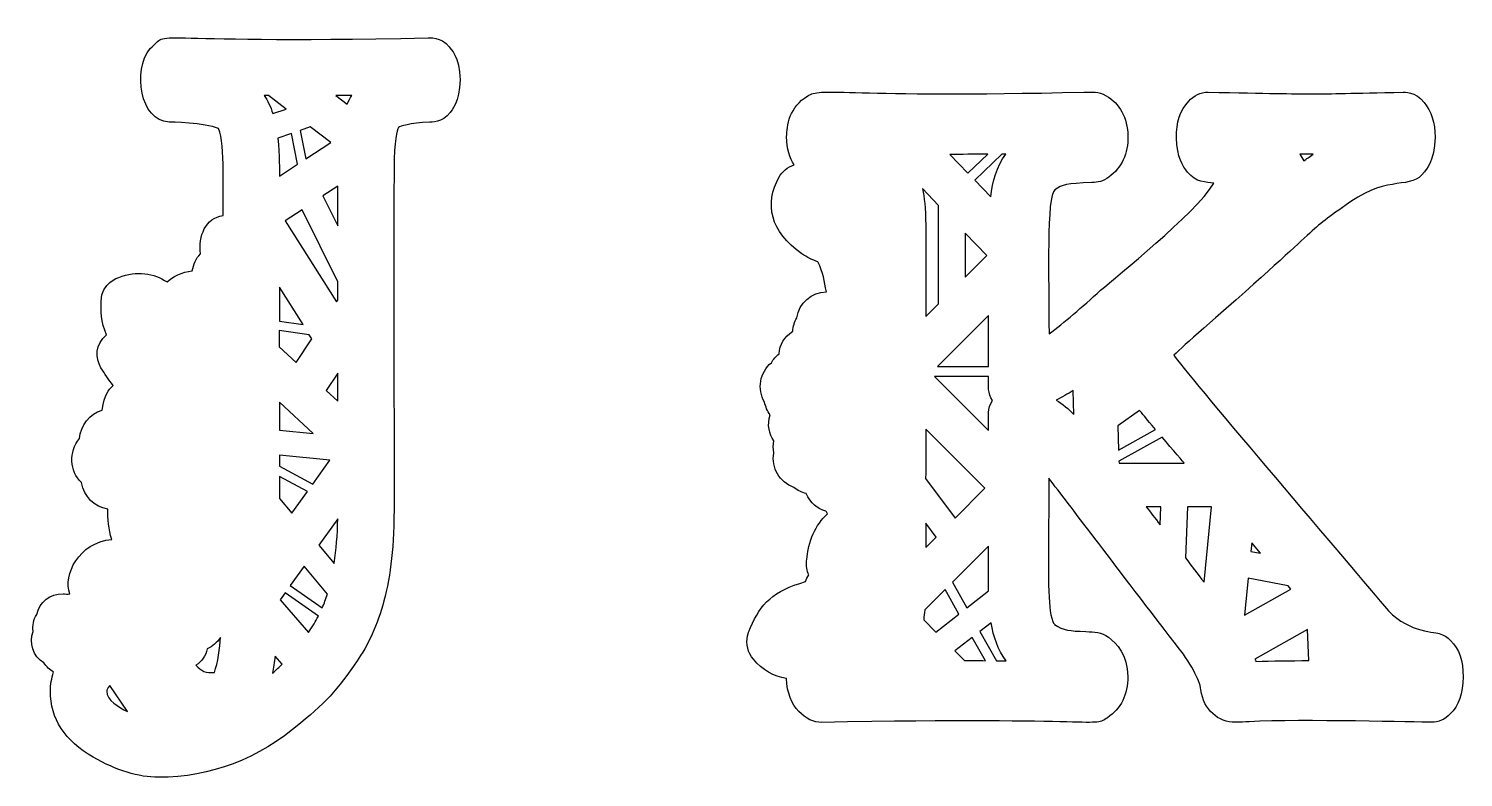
# Model space of a CAD drawing. Header units: millimetres. Extents: x -471 to 1551, y -2688 to 316.
# Drawn here: x 1094.7 to 1365.8, y -143.4 to -2 of the extents above; entities that cross this region are included whole.
import ezdxf

# ---------------------------------------------------------------- set-up
doc = ezdxf.new("R2010")
doc.units = ezdxf.units.MM
doc.header["$MEASUREMENT"] = 0
doc.layers.add('Layer 1', color=7, linetype='Continuous')

msp = doc.modelspace()

# ---------------------------------------------------------------- linework, layer by layer
at = {"layer": 'Layer 1', "color": 250}
for points, knots in [([(1174.1874, -5.4497), (1172.6025, -3.4593), (1170.3172, -3.8095), (1170.1882, -3.7726), (1170.1882, -3.7726), (1113.4803, -4.8969), (1122.0869, -2.0403), (1117.6638, -5.763), (1117.6638, -5.763), (1114.3096, -9.965), (1115.7656, -19.4931), (1121.2576, -19.659), (1121.2576, -19.659), (1121.3497, -19.6774), (1128.0581, -19.7696), (1130.583, -20.8937), (1130.583, -20.8937), (1131.9467, -24.0268), (1131.3201, -33.389), (1131.4676, -37.2961), (1131.4676, -37.2961), (1128.0949, -37.7752), (1126.768, -41.2032), (1127.155, -44.5757), (1127.155, -44.5757), (1126.2519, -45.4788), (1125.9386, -46.474), (1125.5885, -47.7641), (1125.5885, -47.7641), (1123.7639, -47.9115), (1121.8104, -48.9435), (1120.8521, -49.8651), (1120.8521, -49.8651), (1118.4194, -48.1511), (1115.1205, -47.6904), (1111.7294, -48.9989), (1111.7294, -48.9989), (1111.7109, -49.0174), (1108.4305, -49.9941), (1108.3936, -53.4957), (1108.3936, -53.4957), (1108.3751, -55.0622), (1108.3568, -57.5318), (1109.4441, -59.817), (1109.4441, -59.817), (1107.3247, -61.6784), (1107.2325, -64.2401), (1108.3751, -66.0647), (1108.3751, -66.0647), (1109.0939, -67.2258), (1109.7758, -68.3131), (1110.6973, -69.4005), (1110.6973, -69.4005), (1109.6837, -70.3588), (1109.1124, -71.0223), (1108.6148, -74.0447), (1108.6148, -74.0447), (1106.2005, -74.7819), (1104.505, -76.9198), (1104.3207, -79.4446), (1104.3207, -79.4446), (1102.2566, -81.951), (1102.4408, -85.5633), (1104.7077, -87.7564), (1104.7077, -87.7564), (1105.15, -90.4102), (1107.1772, -92.3638), (1109.6652, -92.7508), (1109.6652, -92.7508), (1109.5915, -94.6122), (1109.8311, -96.5473), (1110.4024, -98.464), (1110.4024, -98.464), (1104.1547, -99.109), (1101.1876, -105.1355), (1102.4961, -108.7661), (1102.4961, -108.7661), (1102.0907, -108.8214), (1101.593, -108.7846), (1101.206, -108.7661), (1101.206, -108.7661), (1098.7918, -108.6555), (1096.7092, -110.3142), (1096.23, -112.6547), (1096.23, -112.6547), (1095.6218, -113.6315), (1095.4007, -114.7373), (1095.5481, -115.8431), (1095.5481, -115.8431), (1094.7188, -118.0178), (1095.5296, -120.5426), (1097.5938, -121.7774), (1097.5938, -121.7774), (1098.0546, -122.5146), (1098.6811, -123.1043), (1099.4367, -123.5098), (1099.4367, -123.5098), (1099.0313, -124.6893), (1098.8286, -125.9057), (1098.8286, -127.1404), (1098.8286, -127.1404), (1098.8286, -132.3376), (1101.5377, -136.5211), (1106.9008, -139.5988), (1106.9008, -139.5988), (1111.3054, -142.1237), (1115.4521, -143.3953), (1119.2486, -143.3953), (1119.2486, -143.3953), (1129.09, -143.3953), (1138.1205, -139.949), (1146.0821, -133.1669), (1146.0821, -133.1669), (1151.2608, -128.9281), (1153.7303, -126.0714), (1157.4347, -120.3952), (1157.4347, -120.3952), (1159.5909, -117.0778), (1161.2128, -113.0233), (1162.2632, -108.3422), (1162.2632, -108.3422), (1164.7696, -97.0633), (1163.3506, -90.3365), (1163.756, -28.4315), (1163.756, -28.4315), (1163.756, -23.1606), (1164.3458, -21.2255), (1164.5669, -20.691), (1164.5669, -20.691), (1165.0093, -20.4699), (1166.5389, -19.8617), (1170.5197, -19.6958), (1170.5197, -19.6958), (1170.6671, -19.659), (1172.8787, -19.8801), (1174.353, -17.8344), (1174.353, -17.8344), (1174.5005, -17.558), (1176.2144, -15.9362), (1176.2144, -11.6974), (1176.2144, -11.6974), (1176.1963, -7.3296), (1174.3349, -5.7446), (1174.1874, -5.4497)], [0, 0, 0, 0, 0.02702703, 0.02702703, 0.02702703, 0.02702703, 0.05405405, 0.05405405, 0.05405405, 0.05405405, 0.08108108, 0.08108108, 0.08108108, 0.08108108, 0.10810811, 0.10810811, 0.10810811, 0.10810811, 0.13513514, 0.13513514, 0.13513514, 0.13513514, 0.16216216, 0.16216216, 0.16216216, 0.16216216, 0.18918919, 0.18918919, 0.18918919, 0.18918919, 0.21621622, 0.21621622, 0.21621622, 0.21621622, 0.24324324, 0.24324324, 0.24324324, 0.24324324, 0.27027027, 0.27027027, 0.27027027, 0.27027027, 0.2972973, 0.2972973, 0.2972973, 0.2972973, 0.32432432, 0.32432432, 0.32432432, 0.32432432, 0.35135135, 0.35135135, 0.35135135, 0.35135135, 0.37837838, 0.37837838, 0.37837838, 0.37837838, 0.40540541, 0.40540541, 0.40540541, 0.40540541, 0.43243243, 0.43243243, 0.43243243, 0.43243243, 0.45945946, 0.45945946, 0.45945946, 0.45945946, 0.48648649, 0.48648649, 0.48648649, 0.48648649, 0.51351351, 0.51351351, 0.51351351, 0.51351351, 0.54054054, 0.54054054, 0.54054054, 0.54054054, 0.56756757, 0.56756757, 0.56756757, 0.56756757, 0.59459459, 0.59459459, 0.59459459, 0.59459459, 0.62162162, 0.62162162, 0.62162162, 0.62162162, 0.64864865, 0.64864865, 0.64864865, 0.64864865, 0.67567568, 0.67567568, 0.67567568, 0.67567568, 0.7027027, 0.7027027, 0.7027027, 0.7027027, 0.72972973, 0.72972973, 0.72972973, 0.72972973, 0.75675676, 0.75675676, 0.75675676, 0.75675676, 0.78378378, 0.78378378, 0.78378378, 0.78378378, 0.81081081, 0.81081081, 0.81081081, 0.81081081, 0.83783784, 0.83783784, 0.83783784, 0.83783784, 0.86486486, 0.86486486, 0.86486486, 0.86486486, 0.89189189, 0.89189189, 0.89189189, 0.89189189, 0.91891892, 0.91891892, 0.91891892, 0.91891892, 0.94594595, 0.94594595, 0.94594595, 0.94594595, 1, 1, 1, 1]), ([(1363.3585, -117.5795), (1362.7872, -116.9529), (1362.05, -116.5106), (1361.2391, -116.2526), (1361.2391, -116.2526), (1359.9674, -115.8656), (1354.844, -115.9393), (1350.8816, -111.1107), (1350.8816, -111.1107), (1350.8816, -111.1107), (1350.8816, -111.1107), (1350.8816, -111.1107), (1350.8816, -111.1107), (1342.6804, -101.343), (1313.0456, -66.7138), (1311.0737, -63.6913), (1311.0737, -63.6913), (1312.1057, -62.6592), (1313.9302, -61.0559), (1316.75, -58.5863), (1316.75, -58.5863), (1341.1508, -37.2264), (1335.1427, -41.2256), (1344.505, -34.6831), (1344.505, -34.6831), (1351.7663, -29.6149), (1355.8946, -32.582), (1358.4563, -29.062), (1358.4563, -29.062), (1358.5853, -28.804), (1360.4282, -26.9979), (1360.4282, -22.5195), (1360.4282, -22.5195), (1360.4282, -19.7735), (1359.7463, -17.6173), (1358.3641, -15.9586), (1358.3641, -15.9586), (1356.7976, -13.8392), (1354.457, -14.0235), (1354.4202, -14.0235), (1354.4202, -14.0235), (1334.424, -14.4289), (1340.7639, -14.4658), (1317.5609, -14.0235), (1317.5609, -14.0235), (1316.1603, -14.0235), (1314.7965, -14.6685), (1313.8935, -15.7374), (1313.8935, -15.7374), (1312.2717, -17.4513), (1311.516, -19.7367), (1311.5897, -22.6669), (1311.5897, -22.6669), (1311.6634, -26.2791), (1312.8061, -28.0852), (1313.6723, -29.1173), (1313.6723, -29.1173), (1315.2019, -31.1814), (1317.2108, -30.9602), (1318.6667, -31.2183), (1318.6667, -31.2183), (1314.8702, -37.2816), (1300.3661, -48.6527), (1297.2515, -51.4356), (1297.2515, -51.4356), (1293.6393, -54.6607), (1290.4141, -57.5542), (1287.5022, -59.6551), (1287.5022, -59.6551), (1287.4837, -48.8922), (1286.9677, -33.6141), (1288.608, -32.4715), (1288.608, -32.4715), (1290.0455, -31.4763), (1290.709, -31.292), (1295.5744, -31.0893), (1295.5744, -31.0893), (1296.7355, -31.034), (1297.6938, -30.905), (1298.7996, -30.0572), (1298.7996, -30.0572), (1301.1954, -28.3432), (1302.4855, -25.5972), (1302.4118, -22.2983), (1302.4118, -22.2983), (1302.3381, -18.852), (1300.8637, -16.1428), (1298.2651, -14.6869), (1298.2651, -14.6869), (1296.8645, -13.8391), (1295.6113, -13.9865), (1294.0632, -14.0234), (1294.0632, -14.0234), (1248.966, -15.0555), (1244.8008, -13.1019), (1242.147, -14.6132), (1242.147, -14.6132), (1242.147, -14.6132), (1241.9258, -14.7422), (1241.9258, -14.7422), (1241.9258, -14.7422), (1238.4427, -16.7326), (1237.9266, -20.4185), (1237.9266, -22.4458), (1237.9266, -22.4458), (1237.9266, -24.7495), (1238.5163, -26.4819), (1239.3272, -27.7535), (1239.3272, -27.7535), (1238.1108, -28.1405), (1237.0603, -28.9883), (1236.4522, -30.1309), (1236.4522, -30.1309), (1233.7799, -35.0331), (1234.7382, -40.433), (1240.82, -44.5244), (1240.82, -44.5244), (1241.8336, -45.2064), (1242.8288, -45.7224), (1243.8056, -46.0541), (1243.8056, -46.0541), (1244.8745, -48.1735), (1245.0589, -49.6662), (1245.4274, -51.7304), (1245.4274, -51.7304), (1242.6261, -51.8041), (1240.304, -53.813), (1239.8248, -56.6327), (1239.8248, -56.6327), (1239.401, -57.3883), (1239.1429, -58.2544), (1239.0877, -59.1391), (1239.0877, -59.1391), (1237.4474, -60.2264), (1236.6365, -61.7561), (1236.4891, -63.4147), (1236.4891, -63.4147), (1235.8809, -63.8939), (1235.3833, -64.4652), (1235.0332, -65.1103), (1235.0332, -65.1103), (1233.9642, -66.0133), (1233.2639, -67.2297), (1233.0243, -68.5934), (1233.0243, -68.5934), (1232.7847, -69.9572), (1233.0612, -71.3395), (1233.7615, -72.5558), (1233.7615, -72.5558), (1233.9273, -73.4219), (1234.2775, -74.2329), (1234.7936, -74.9516), (1234.7936, -74.9516), (1234.2222, -76.8499), (1234.5909, -78.5638), (1235.5307, -79.8908), (1235.5307, -79.8908), (1235.3833, -80.6095), (1235.3464, -81.3835), (1235.4939, -82.1576), (1235.4939, -82.1576), (1235.0147, -84.9773), (1236.5812, -87.6865), (1239.2904, -88.6448), (1239.2904, -88.6448), (1239.9723, -89.2161), (1240.7647, -89.6031), (1241.6309, -89.8243), (1241.6309, -89.8243), (1242.3865, -91.612), (1243.7503, -92.6993), (1245.3537, -93.1232), (1245.3537, -93.1232), (1245.4459, -93.3075), (1245.5564, -93.4733), (1245.667, -93.6392), (1245.667, -93.6392), (1243.308, -95.8139), (1242.0917, -98.5967), (1241.6862, -102.5591), (1241.6862, -102.5591), (1241.5941, -103.4805), (1241.7599, -104.3836), (1242.1285, -105.1945), (1242.1285, -105.1945), (1241.8521, -105.5815), (1241.6494, -106.0054), (1241.5019, -106.4477), (1241.5019, -106.4477), (1235.328, -108.2354), (1233.0427, -110.576), (1231.1261, -115.0912), (1231.1261, -115.0912), (1230.9971, -115.423), (1230.9418, -115.5151), (1230.9234, -115.552), (1230.9234, -115.552), (1230.7944, -115.81), (1230.6469, -116.1601), (1230.5364, -116.6578), (1230.5364, -116.6578), (1230.1862, -118.2243), (1230.6101, -119.8829), (1231.6421, -121.0993), (1231.6421, -121.0993), (1233.3745, -123.1266), (1235.4939, -124.3798), (1237.8898, -124.7668), (1237.8898, -124.7668), (1238.0188, -130.1298), (1241.7416, -133.1154), (1244.5245, -133.0233), (1244.5245, -133.0233), (1298.7812, -132.0096), (1295.7588, -134.1106), (1298.5232, -132.1386), (1298.5232, -132.1386), (1301.0665, -130.4984), (1302.4303, -127.734), (1302.375, -124.3614), (1302.375, -124.3614), (1302.2828, -120.2884), (1300.3477, -118.0768), (1298.7075, -116.9342), (1298.7075, -116.9342), (1297.3437, -115.9021), (1296.1458, -115.9759), (1294.4319, -115.8838), (1294.4319, -115.8838), (1291.391, -115.7363), (1290.2114, -115.6994), (1288.5528, -114.5568), (1288.5528, -114.5568), (1288.5528, -114.5568), (1288.258, -114.3172), (1288.0184, -113.3774), (1288.0184, -113.3774), (1287.1337, -109.8204), (1287.4654, -105.2315), (1287.447, -86.9309), (1287.447, -86.9309), (1291.5937, -92.1833), (1298.5601, -101.6008), (1311.4055, -118.1875), (1311.4055, -118.1875), (1314.2252, -121.7996), (1315.9761, -124.9696), (1316.1972, -126.8494), (1316.1972, -126.8494), (1316.658, -130.7196), (1319.4961, -133.0049), (1322.7213, -133.0049), (1322.7213, -133.0049), (1323.7166, -133.0049), (1324.4169, -132.968), (1325.3015, -132.9127), (1325.3015, -132.9127), (1335.4747, -132.3782), (1357.24, -133.0049), (1359.7464, -133.0049), (1359.7464, -133.0049), (1361.0734, -133.0049), (1362.345, -132.4519), (1363.2481, -131.4752), (1363.2481, -131.4752), (1364.9068, -129.8903), (1365.7176, -127.5866), (1365.7176, -124.4536), (1365.7176, -124.4536), (1365.7727, -121.3945), (1364.9986, -119.1829), (1363.3585, -117.5795)], [0, 0, 0, 0, 0.01449275, 0.01449275, 0.01449275, 0.01449275, 0.02898551, 0.02898551, 0.02898551, 0.02898551, 0.04347826, 0.04347826, 0.04347826, 0.04347826, 0.05797101, 0.05797101, 0.05797101, 0.05797101, 0.07246377, 0.07246377, 0.07246377, 0.07246377, 0.08695652, 0.08695652, 0.08695652, 0.08695652, 0.10144928, 0.10144928, 0.10144928, 0.10144928, 0.11594203, 0.11594203, 0.11594203, 0.11594203, 0.13043478, 0.13043478, 0.13043478, 0.13043478, 0.14492754, 0.14492754, 0.14492754, 0.14492754, 0.15942029, 0.15942029, 0.15942029, 0.15942029, 0.17391304, 0.17391304, 0.17391304, 0.17391304, 0.1884058, 0.1884058, 0.1884058, 0.1884058, 0.20289855, 0.20289855, 0.20289855, 0.20289855, 0.2173913, 0.2173913, 0.2173913, 0.2173913, 0.23188406, 0.23188406, 0.23188406, 0.23188406, 0.24637681, 0.24637681, 0.24637681, 0.24637681, 0.26086957, 0.26086957, 0.26086957, 0.26086957, 0.27536232, 0.27536232, 0.27536232, 0.27536232, 0.28985507, 0.28985507, 0.28985507, 0.28985507, 0.30434783, 0.30434783, 0.30434783, 0.30434783, 0.31884058, 0.31884058, 0.31884058, 0.31884058, 0.33333333, 0.33333333, 0.33333333, 0.33333333, 0.34782609, 0.34782609, 0.34782609, 0.34782609, 0.36231884, 0.36231884, 0.36231884, 0.36231884, 0.37681159, 0.37681159, 0.37681159, 0.37681159, 0.39130435, 0.39130435, 0.39130435, 0.39130435, 0.4057971, 0.4057971, 0.4057971, 0.4057971, 0.42028986, 0.42028986, 0.42028986, 0.42028986, 0.43478261, 0.43478261, 0.43478261, 0.43478261, 0.44927536, 0.44927536, 0.44927536, 0.44927536, 0.46376812, 0.46376812, 0.46376812, 0.46376812, 0.47826087, 0.47826087, 0.47826087, 0.47826087, 0.49275362, 0.49275362, 0.49275362, 0.49275362, 0.50724638, 0.50724638, 0.50724638, 0.50724638, 0.52173913, 0.52173913, 0.52173913, 0.52173913, 0.53623188, 0.53623188, 0.53623188, 0.53623188, 0.55072464, 0.55072464, 0.55072464, 0.55072464, 0.56521739, 0.56521739, 0.56521739, 0.56521739, 0.57971014, 0.57971014, 0.57971014, 0.57971014, 0.5942029, 0.5942029, 0.5942029, 0.5942029, 0.60869565, 0.60869565, 0.60869565, 0.60869565, 0.62318841, 0.62318841, 0.62318841, 0.62318841, 0.63768116, 0.63768116, 0.63768116, 0.63768116, 0.65217391, 0.65217391, 0.65217391, 0.65217391, 0.66666667, 0.66666667, 0.66666667, 0.66666667, 0.68115942, 0.68115942, 0.68115942, 0.68115942, 0.69565217, 0.69565217, 0.69565217, 0.69565217, 0.71014493, 0.71014493, 0.71014493, 0.71014493, 0.72463768, 0.72463768, 0.72463768, 0.72463768, 0.73913043, 0.73913043, 0.73913043, 0.73913043, 0.75362319, 0.75362319, 0.75362319, 0.75362319, 0.76811594, 0.76811594, 0.76811594, 0.76811594, 0.7826087, 0.7826087, 0.7826087, 0.7826087, 0.79710145, 0.79710145, 0.79710145, 0.79710145, 0.8115942, 0.8115942, 0.8115942, 0.8115942, 0.82608696, 0.82608696, 0.82608696, 0.82608696, 0.84057971, 0.84057971, 0.84057971, 0.84057971, 0.85507246, 0.85507246, 0.85507246, 0.85507246, 0.86956522, 0.86956522, 0.86956522, 0.86956522, 0.88405797, 0.88405797, 0.88405797, 0.88405797, 0.89855072, 0.89855072, 0.89855072, 0.89855072, 0.91304348, 0.91304348, 0.91304348, 0.91304348, 0.92753623, 0.92753623, 0.92753623, 0.92753623, 0.94202899, 0.94202899, 0.94202899, 0.94202899, 0.95652174, 0.95652174, 0.95652174, 0.95652174, 0.97101449, 0.97101449, 0.97101449, 0.97101449, 1, 1, 1, 1]), ([(1140.019, -14.6829), (1140.019, -14.6829), (1143.3732, -17.2078), (1143.3732, -17.2078), (1143.3732, -17.2078), (1143.3732, -17.2078), (1140.8483, -18.074), (1140.8483, -18.074), (1140.8483, -18.074), (1140.4245, -16.747), (1139.8715, -15.6228), (1139.2081, -14.6645), (1139.2081, -14.6645), (1139.4845, -14.6646), (1139.7425, -14.6829), (1140.019, -14.6829)], [0, 0, 0, 0, 0.2, 0.2, 0.2, 0.2, 0.4, 0.4, 0.4, 0.4, 0.6, 0.6, 0.6, 0.6, 1, 1, 1, 1]), ([(1155.7763, -14.6461), (1155.4445, -15.1437), (1155.1496, -15.6966), (1154.8916, -16.3048), (1154.8916, -16.3048), (1154.8916, -16.3048), (1152.7354, -14.683), (1152.7354, -14.683), (1152.7354, -14.683), (1153.7122, -14.6829), (1154.7258, -14.6646), (1155.7763, -14.6461)], [0, 0, 0, 0, 0.25, 0.25, 0.25, 0.25, 0.5, 0.5, 0.5, 0.5, 1, 1, 1, 1]), ([(1147.8884, -20.5989), (1147.8884, -20.5989), (1151.7771, -23.5292), (1151.7771, -23.5292), (1151.7771, -23.5292), (1151.7771, -23.5292), (1147.0775, -26.5885), (1147.0775, -26.5885), (1147.0775, -26.5885), (1147.0775, -26.5885), (1145.9902, -21.244), (1145.9902, -21.244), (1145.9902, -21.244), (1145.9902, -21.244), (1147.8884, -20.5989), (1147.8884, -20.5989)], [0, 0, 0, 0, 0.2, 0.2, 0.2, 0.2, 0.4, 0.4, 0.4, 0.4, 0.6, 0.6, 0.6, 0.6, 1, 1, 1, 1]), ([(1142.0831, -29.869), (1142.0646, -28.9659), (1142.1568, -25.9066), (1141.7882, -22.7183), (1141.7882, -22.7183), (1141.7882, -22.7183), (1144.3684, -21.8337), (1144.3684, -21.8337), (1144.3684, -21.8337), (1144.3684, -21.8337), (1145.5295, -27.6206), (1145.5295, -27.6206), (1145.5295, -27.6206), (1145.5295, -27.6206), (1142.0831, -29.869), (1142.0831, -29.869)], [0, 0, 0, 0, 0.2, 0.2, 0.2, 0.2, 0.4, 0.4, 0.4, 0.4, 0.6, 0.6, 0.6, 0.6, 1, 1, 1, 1]), ([(1275.91, -25.7448), (1275.91, -25.7448), (1272.1872, -29.3201), (1272.1872, -29.3201), (1272.1872, -29.3201), (1272.1872, -29.3201), (1268.7777, -25.7632), (1268.7777, -25.7632), (1268.7777, -25.7632), (1270.9893, -25.7632), (1273.2008, -25.7632), (1275.91, -25.7448)], [0, 0, 0, 0, 0.25, 0.25, 0.25, 0.25, 0.5, 0.5, 0.5, 0.5, 1, 1, 1, 1]), ([(1279.3563, -25.7264), (1277.5871, -28.0485), (1276.8499, -30.8866), (1276.4813, -33.7801), (1276.4813, -33.7801), (1276.4813, -33.7801), (1273.4773, -30.6471), (1273.4773, -30.6471), (1273.4773, -30.6471), (1273.4773, -30.6471), (1278.6007, -25.7264), (1278.6007, -25.7264), (1278.6007, -25.7264), (1278.8587, -25.7264), (1279.0982, -25.7264), (1279.3563, -25.7264)], [0, 0, 0, 0, 0.2, 0.2, 0.2, 0.2, 0.4, 0.4, 0.4, 0.4, 0.6, 0.6, 0.6, 0.6, 1, 1, 1, 1]), ([(1337.4095, -25.7448), (1336.7092, -26.2424), (1336.1011, -26.6478), (1335.6403, -26.9795), (1335.6403, -26.9795), (1335.6403, -26.9795), (1334.8847, -25.7448), (1334.8847, -25.7448), (1334.8847, -25.7448), (1335.7141, -25.7448), (1336.5802, -25.7448), (1337.4095, -25.7448)], [0, 0, 0, 0, 0.25, 0.25, 0.25, 0.25, 0.5, 0.5, 0.5, 0.5, 1, 1, 1, 1]), ([(1150.3211, -33.6286), (1150.3211, -33.6286), (1153.1225, -31.804), (1153.1225, -31.804), (1153.1225, -31.804), (1153.1225, -31.804), (1153.1225, -39.2865), (1153.1225, -39.2865), (1153.1225, -39.2865), (1153.1225, -39.2865), (1150.3211, -33.6286), (1150.3211, -33.6286)], [0, 0, 0, 0, 0.25, 0.25, 0.25, 0.25, 0.5, 0.5, 0.5, 0.5, 1, 1, 1, 1]), ([(1266.6398, -35.4019), (1266.6398, -35.4019), (1266.6398, -53.9789), (1266.6398, -53.9789), (1266.6398, -53.9789), (1266.6398, -53.9789), (1264.2256, -56.3932), (1264.2256, -56.3932), (1264.2256, -56.3932), (1264.2809, -39.1799), (1264.3177, -35.6967), (1263.6174, -32.232), (1263.6174, -32.232), (1263.6174, -32.232), (1266.6398, -35.4019), (1266.6398, -35.4019)], [0, 0, 0, 0, 0.2, 0.2, 0.2, 0.2, 0.4, 0.4, 0.4, 0.4, 0.6, 0.6, 0.6, 0.6, 1, 1, 1, 1]), ([(1153.1224, -49.8651), (1153.1224, -49.8651), (1153.1224, -53.2745), (1153.1224, -53.2745), (1153.1224, -53.2745), (1153.1224, -53.2745), (1152.8828, -53.6247), (1152.8828, -53.6247), (1152.8828, -53.6247), (1152.8828, -53.6247), (1143.2073, -38.2913), (1143.2073, -38.2913), (1143.2073, -38.2913), (1143.2073, -38.2913), (1146.3771, -36.2272), (1146.3771, -36.2272), (1146.3771, -36.2272), (1146.3771, -36.2272), (1153.1224, -49.8651), (1153.1224, -49.8651)], [0, 0, 0, 0, 0.16666667, 0.16666667, 0.16666667, 0.16666667, 0.33333333, 0.33333333, 0.33333333, 0.33333333, 0.5, 0.5, 0.5, 0.5, 0.66666667, 0.66666667, 0.66666667, 0.66666667, 1, 1, 1, 1]), ([(1271.6711, -40.6359), (1271.6711, -40.6359), (1275.7256, -44.8747), (1275.7256, -44.8747), (1275.7256, -44.8747), (1275.7256, -44.8747), (1271.6711, -48.9292), (1271.6711, -48.9292), (1271.6711, -48.9292), (1271.6711, -48.9292), (1271.6711, -40.6359), (1271.6711, -40.6359)], [0, 0, 0, 0, 0.25, 0.25, 0.25, 0.25, 0.5, 0.5, 0.5, 0.5, 1, 1, 1, 1]), ([(1142.0831, -57.2922), (1142.0831, -57.2922), (1142.0831, -50.8234), (1142.0831, -50.8234), (1142.0831, -50.8234), (1142.0831, -50.8234), (1146.5615, -57.9188), (1146.5615, -57.9188), (1146.5615, -57.9188), (1146.5615, -57.9188), (1142.0831, -57.2922), (1142.0831, -57.2922)], [0, 0, 0, 0, 0.25, 0.25, 0.25, 0.25, 0.5, 0.5, 0.5, 0.5, 1, 1, 1, 1]), ([(1266.4003, -65.8292), (1266.4003, -65.8292), (1276.0574, -56.172), (1276.0574, -56.172), (1276.0574, -56.172), (1276.0759, -58.9917), (1276.0943, -62.2538), (1276.0759, -65.8292), (1276.0759, -65.8292), (1276.0759, -65.8292), (1266.4003, -65.8292), (1266.4003, -65.8292)], [0, 0, 0, 0, 0.25, 0.25, 0.25, 0.25, 0.5, 0.5, 0.5, 0.5, 1, 1, 1, 1]), ([(1148.2386, -60.5911), (1148.2386, -60.5911), (1145.253, -65.0695), (1145.253, -65.0695), (1145.253, -65.0695), (1145.253, -65.0695), (1142.0646, -62.1023), (1142.0646, -62.1023), (1142.0646, -62.1023), (1142.0646, -62.1023), (1142.0646, -59.0246), (1142.0646, -59.0246), (1142.0646, -59.0246), (1142.0646, -59.0246), (1147.741, -59.817), (1147.741, -59.817), (1147.741, -59.817), (1147.741, -59.817), (1148.2386, -60.5911), (1148.2386, -60.5911)], [0, 0, 0, 0, 0.16666667, 0.16666667, 0.16666667, 0.16666667, 0.33333333, 0.33333333, 0.33333333, 0.33333333, 0.5, 0.5, 0.5, 0.5, 0.66666667, 0.66666667, 0.66666667, 0.66666667, 1, 1, 1, 1]), ([(1153.1224, -72.3676), (1153.1224, -72.3676), (1150.9477, -70.3403), (1150.9477, -70.3403), (1150.9477, -70.3403), (1150.9477, -70.3403), (1153.1224, -67.0783), (1153.1224, -67.0783), (1153.1224, -67.0783), (1153.1224, -67.0783), (1153.1224, -72.3676), (1153.1224, -72.3676)], [0, 0, 0, 0, 0.25, 0.25, 0.25, 0.25, 0.5, 0.5, 0.5, 0.5, 1, 1, 1, 1]), ([(1276.813, -72.2611), (1275.8362, -73.7539), (1276.0574, -74.915), (1276.0758, -77.9006), (1276.0758, -77.9006), (1276.0758, -77.9006), (1265.8658, -67.6906), (1265.8658, -67.6906), (1265.8658, -67.6906), (1265.8658, -67.6906), (1276.0758, -67.6906), (1276.0758, -67.6906), (1276.0758, -67.6906), (1276.0574, -69.6073), (1275.8915, -70.8236), (1276.813, -72.2611)], [0, 0, 0, 0, 0.2, 0.2, 0.2, 0.2, 0.4, 0.4, 0.4, 0.4, 0.6, 0.6, 0.6, 0.6, 1, 1, 1, 1]), ([(1288.8475, -72.1874), (1289.9348, -71.6529), (1291.0406, -71.0079), (1292.0543, -70.3444), (1292.0543, -70.3444), (1292.0543, -70.3444), (1292.2018, -74.8597), (1292.2018, -74.8597), (1292.2018, -74.8597), (1291.2249, -73.8829), (1290.0639, -72.8877), (1288.8475, -72.1874)], [0, 0, 0, 0, 0.25, 0.25, 0.25, 0.25, 0.5, 0.5, 0.5, 0.5, 1, 1, 1, 1]), ([(1142.0831, -77.8781), (1142.0831, -77.8781), (1142.0831, -72.5703), (1142.0831, -72.5703), (1142.0831, -72.5703), (1142.0831, -72.5703), (1148.4597, -78.5047), (1148.4597, -78.5047), (1148.4597, -78.5047), (1148.4597, -78.5047), (1142.0831, -77.8781), (1142.0831, -77.8781)], [0, 0, 0, 0, 0.25, 0.25, 0.25, 0.25, 0.5, 0.5, 0.5, 0.5, 1, 1, 1, 1]), ([(1304.6232, -74.1225), (1305.6, -75.3389), (1305.7475, -75.5047), (1307.6273, -77.7346), (1307.6273, -77.7346), (1307.6273, -77.7346), (1300.6425, -81.6418), (1300.6425, -81.6418), (1300.6425, -81.6418), (1300.6425, -81.6418), (1300.495, -77.0344), (1300.495, -77.0344), (1300.495, -77.0344), (1300.495, -77.0344), (1304.6232, -74.1225), (1304.6232, -74.1225)], [0, 0, 0, 0, 0.2, 0.2, 0.2, 0.2, 0.4, 0.4, 0.4, 0.4, 0.6, 0.6, 0.6, 0.6, 1, 1, 1, 1]), ([(1264.2071, -77.6426), (1264.2071, -77.6426), (1275.3755, -88.8109), (1275.3755, -88.8109), (1275.3755, -88.8109), (1275.3755, -88.8109), (1269.736, -94.4504), (1269.736, -94.4504), (1269.736, -94.4504), (1269.736, -94.4504), (1264.1887, -86.9496), (1264.1887, -86.9496), (1264.1887, -86.9496), (1264.2071, -84.3509), (1264.2071, -81.2916), (1264.2071, -77.6426)], [0, 0, 0, 0, 0.2, 0.2, 0.2, 0.2, 0.4, 0.4, 0.4, 0.4, 0.6, 0.6, 0.6, 0.6, 1, 1, 1, 1]), ([(1300.7346, -84.0929), (1300.7346, -84.0929), (1300.7161, -83.7059), (1300.7161, -83.7059), (1300.7161, -83.7059), (1300.7161, -83.7059), (1308.862, -79.1722), (1308.862, -79.1722), (1308.862, -79.1722), (1310.8524, -81.5127), (1313.0455, -84.0929), (1313.0455, -84.0929), (1313.0455, -84.0929), (1313.0455, -84.0929), (1300.7346, -84.0929), (1300.7346, -84.0929)], [0, 0, 0, 0, 0.2, 0.2, 0.2, 0.2, 0.4, 0.4, 0.4, 0.4, 0.6, 0.6, 0.6, 0.6, 1, 1, 1, 1]), ([(1148.386, -88.0327), (1148.386, -88.0327), (1142.083, -84.6417), (1142.083, -84.6417), (1142.083, -84.6417), (1142.083, -84.6417), (1142.083, -82.5776), (1142.083, -82.5776), (1142.083, -82.5776), (1142.083, -82.5776), (1151.6112, -83.5176), (1151.6112, -83.5176), (1151.6112, -83.5176), (1151.6112, -83.5176), (1148.386, -88.0327), (1148.386, -88.0327)], [0, 0, 0, 0, 0.2, 0.2, 0.2, 0.2, 0.4, 0.4, 0.4, 0.4, 0.6, 0.6, 0.6, 0.6, 1, 1, 1, 1]), ([(1144.4605, -93.5432), (1144.4605, -93.5432), (1142.0831, -90.7235), (1142.0831, -90.7235), (1142.0831, -90.7235), (1142.0831, -90.7235), (1142.0831, -86.6137), (1142.0831, -86.6137), (1142.0831, -86.6137), (1142.0831, -86.6137), (1147.3908, -89.4519), (1147.3908, -89.4519), (1147.3908, -89.4519), (1147.3908, -89.4519), (1144.4605, -93.5432), (1144.4605, -93.5432)], [0, 0, 0, 0, 0.2, 0.2, 0.2, 0.2, 0.4, 0.4, 0.4, 0.4, 0.6, 0.6, 0.6, 0.6, 1, 1, 1, 1]), ([(1152.4405, -103.016), (1152.4405, -103.016), (1149.5471, -99.5881), (1149.5471, -99.5881), (1149.5471, -99.5881), (1149.5471, -99.5881), (1153.104, -94.5936), (1153.104, -94.5936), (1153.104, -94.5936), (1153.0672, -97.6161), (1152.8275, -100.4359), (1152.4405, -103.016)], [0, 0, 0, 0, 0.25, 0.25, 0.25, 0.25, 0.5, 0.5, 0.5, 0.5, 1, 1, 1, 1]), ([(1308.4935, -95.7404), (1307.5352, -94.4688), (1306.6506, -93.3262), (1305.8765, -92.3125), (1305.8765, -92.3125), (1305.8765, -92.3125), (1308.641, -92.3125), (1308.641, -92.3125), (1308.641, -92.3125), (1308.641, -92.3125), (1308.4935, -95.7404), (1308.4935, -95.7404)], [0, 0, 0, 0, 0.25, 0.25, 0.25, 0.25, 0.5, 0.5, 0.5, 0.5, 1, 1, 1, 1]), ([(1316.7868, -106.5402), (1315.5889, -104.9921), (1314.4094, -103.4625), (1313.2668, -101.9696), (1313.2668, -101.9696), (1313.2668, -101.9696), (1313.6722, -92.3125), (1313.6722, -92.3125), (1313.6722, -92.3125), (1313.6722, -92.3125), (1318.2243, -92.3125), (1318.2243, -92.3125), (1318.2243, -92.3125), (1318.2243, -92.3125), (1316.7868, -106.5402), (1316.7868, -106.5402)], [0, 0, 0, 0, 0.2, 0.2, 0.2, 0.2, 0.4, 0.4, 0.4, 0.4, 0.6, 0.6, 0.6, 0.6, 1, 1, 1, 1]), ([(1264.2071, -95.4087), (1264.2071, -95.4087), (1266.1607, -98.0442), (1266.1607, -98.0442), (1266.1607, -98.0442), (1266.1607, -98.0442), (1264.2071, -99.9977), (1264.2071, -99.9977), (1264.2071, -99.9977), (1264.2071, -98.7813), (1264.2071, -97.3438), (1264.2071, -95.4087)], [0, 0, 0, 0, 0.25, 0.25, 0.25, 0.25, 0.5, 0.5, 0.5, 0.5, 1, 1, 1, 1]), ([(1276.0574, -99.7581), (1276.0389, -103.3703), (1276.0389, -106.0057), (1276.0942, -108.1988), (1276.0942, -108.1988), (1276.0942, -108.1988), (1271.966, -111.4056), (1271.966, -111.4056), (1271.966, -111.4056), (1271.966, -111.4056), (1269.2384, -106.5771), (1269.2384, -106.5771), (1269.2384, -106.5771), (1269.2384, -106.5771), (1276.0574, -99.7581), (1276.0574, -99.7581)], [0, 0, 0, 0, 0.2, 0.2, 0.2, 0.2, 0.4, 0.4, 0.4, 0.4, 0.6, 0.6, 0.6, 0.6, 1, 1, 1, 1]), ([(1325.7989, -99.1499), (1325.7989, -99.1499), (1327.4576, -101.1035), (1327.4576, -101.1035), (1327.4576, -101.1035), (1327.4576, -101.1035), (1325.6515, -100.7533), (1325.6515, -100.7533), (1325.6515, -100.7533), (1325.6515, -100.7533), (1325.7989, -99.1499), (1325.7989, -99.1499)], [0, 0, 0, 0, 0.25, 0.25, 0.25, 0.25, 0.5, 0.5, 0.5, 0.5, 1, 1, 1, 1]), ([(1150.1921, -111.4199), (1150.1921, -111.4199), (1144.1472, -107.1627), (1144.1472, -107.1627), (1144.1472, -107.1627), (1144.1472, -107.1627), (1146.7457, -103.5321), (1146.7457, -103.5321), (1146.7457, -103.5321), (1146.7457, -103.5321), (1151.1688, -108.7845), (1151.1688, -108.7845), (1151.1688, -108.7845), (1150.874, -109.706), (1150.5423, -110.5906), (1150.1921, -111.4199)], [0, 0, 0, 0, 0.2, 0.2, 0.2, 0.2, 0.4, 0.4, 0.4, 0.4, 0.6, 0.6, 0.6, 0.6, 1, 1, 1, 1]), ([(1263.8201, -113.6356), (1263.8938, -113.0458), (1263.9676, -112.4192), (1264.0228, -111.7926), (1264.0228, -111.7926), (1264.0228, -111.7926), (1267.8746, -107.9408), (1267.8746, -107.9408), (1267.8746, -107.9408), (1267.8746, -107.9408), (1270.4732, -112.5666), (1270.4732, -112.5666), (1270.4732, -112.5666), (1270.4732, -112.5666), (1266.1054, -115.9761), (1266.1054, -115.9761), (1266.1054, -115.9761), (1266.1054, -115.9761), (1263.8201, -113.6356), (1263.8201, -113.6356)], [0, 0, 0, 0, 0.16666667, 0.16666667, 0.16666667, 0.16666667, 0.33333333, 0.33333333, 0.33333333, 0.33333333, 0.5, 0.5, 0.5, 0.5, 0.66666667, 0.66666667, 0.66666667, 0.66666667, 1, 1, 1, 1]), ([(1324.4167, -112.7694), (1324.4167, -112.7694), (1325.117, -105.7661), (1325.117, -105.7661), (1325.117, -105.7661), (1325.117, -105.7661), (1332.6547, -107.2589), (1332.6547, -107.2589), (1332.6547, -107.2589), (1332.6547, -107.2589), (1333.1707, -107.8671), (1333.1707, -107.8671), (1333.1707, -107.8671), (1333.1707, -107.8671), (1324.4167, -112.7694), (1324.4167, -112.7694)], [0, 0, 0, 0, 0.2, 0.2, 0.2, 0.2, 0.4, 0.4, 0.4, 0.4, 0.6, 0.6, 0.6, 0.6, 1, 1, 1, 1]), ([(1147.5567, -116.0458), (1147.5567, -116.0458), (1142.2121, -109.8719), (1142.2121, -109.8719), (1142.2121, -109.8719), (1142.2121, -109.8719), (1143.152, -108.5449), (1143.152, -108.5449), (1143.152, -108.5449), (1143.152, -108.5449), (1149.455, -112.9865), (1149.455, -112.9865), (1149.455, -112.9865), (1148.9021, -114.0369), (1148.4597, -114.7188), (1147.5567, -116.0458)], [0, 0, 0, 0, 0.2, 0.2, 0.2, 0.2, 0.4, 0.4, 0.4, 0.4, 0.6, 0.6, 0.6, 0.6, 1, 1, 1, 1]), ([(1277.5871, -121.3945), (1277.5871, -121.3945), (1274.454, -115.8471), (1274.454, -115.8471), (1274.454, -115.8471), (1274.454, -115.8471), (1276.5734, -114.2069), (1276.5734, -114.2069), (1276.5734, -114.2069), (1277.0158, -116.8607), (1277.7898, -119.2934), (1279.3932, -121.4313), (1279.3932, -121.4313), (1278.785, -121.3945), (1278.1952, -121.3945), (1277.5871, -121.3945)], [0, 0, 0, 0, 0.2, 0.2, 0.2, 0.2, 0.4, 0.4, 0.4, 0.4, 0.6, 0.6, 0.6, 0.6, 1, 1, 1, 1]), ([(1326.5729, -121.5235), (1326.5176, -121.376), (1326.4623, -121.2286), (1326.4071, -121.0811), (1326.4071, -121.0811), (1326.4071, -121.0811), (1336.3222, -115.5154), (1336.3222, -115.5154), (1336.3222, -115.5154), (1336.3222, -115.5154), (1336.5987, -121.3576), (1336.5987, -121.3576), (1336.5987, -121.3576), (1332.968, -121.376), (1329.6507, -121.4313), (1326.5729, -121.5235)], [0, 0, 0, 0, 0.2, 0.2, 0.2, 0.2, 0.4, 0.4, 0.4, 0.4, 0.6, 0.6, 0.6, 0.6, 1, 1, 1, 1]), ([(1129.8089, -123.5834), (1128.224, -123.7493), (1127.2656, -123.3438), (1126.3258, -122.238), (1126.3258, -122.238), (1127.4131, -121.5377), (1128.1872, -120.4319), (1128.4636, -119.1603), (1128.4636, -119.1603), (1129.4219, -118.6812), (1130.2882, -117.9439), (1130.9885, -116.9856), (1130.9885, -116.9856), (1130.841, -118.8655), (1130.454, -121.8142), (1129.8089, -123.5834)], [0, 0, 0, 0, 0.2, 0.2, 0.2, 0.2, 0.4, 0.4, 0.4, 0.4, 0.6, 0.6, 0.6, 0.6, 1, 1, 1, 1]), ([(1271.5237, -121.3576), (1271.5237, -121.3576), (1269.6992, -119.5331), (1269.6992, -119.5331), (1269.6992, -119.5331), (1269.6992, -119.5331), (1272.9797, -116.9714), (1272.9797, -116.9714), (1272.9797, -116.9714), (1272.9797, -116.9714), (1275.4677, -121.376), (1275.4677, -121.376), (1275.4677, -121.376), (1274.1591, -121.3576), (1272.8507, -121.3576), (1271.5237, -121.3576)], [0, 0, 0, 0, 0.2, 0.2, 0.2, 0.2, 0.4, 0.4, 0.4, 0.4, 0.6, 0.6, 0.6, 0.6, 1, 1, 1, 1]), ([(1140.7562, -123.7493), (1140.9589, -122.7541), (1141.1432, -121.6668), (1141.3091, -120.5057), (1141.3091, -120.5057), (1141.3091, -120.5057), (1142.636, -122.0353), (1142.636, -122.0353), (1142.636, -122.0353), (1142.0646, -122.5883), (1141.438, -123.1596), (1140.7562, -123.7493)], [0, 0, 0, 0, 0.25, 0.25, 0.25, 0.25, 0.5, 0.5, 0.5, 0.5, 1, 1, 1, 1]), ([(1109.4627, -127.1035), (1109.4627, -126.9377), (1109.5917, -126.569), (1110.034, -126.053), (1110.034, -126.053), (1110.034, -126.053), (1113.3698, -130.9922), (1113.3698, -130.9922), (1113.3698, -130.9922), (1111.7111, -130.1444), (1109.4627, -128.9281), (1109.4627, -127.1035)], [0, 0, 0, 0, 0.25, 0.25, 0.25, 0.25, 0.5, 0.5, 0.5, 0.5, 1, 1, 1, 1])]:
    msp.add_open_spline(points, degree=3, knots=knots, dxfattribs=at)

doc.saveas('drawing.dxf')
